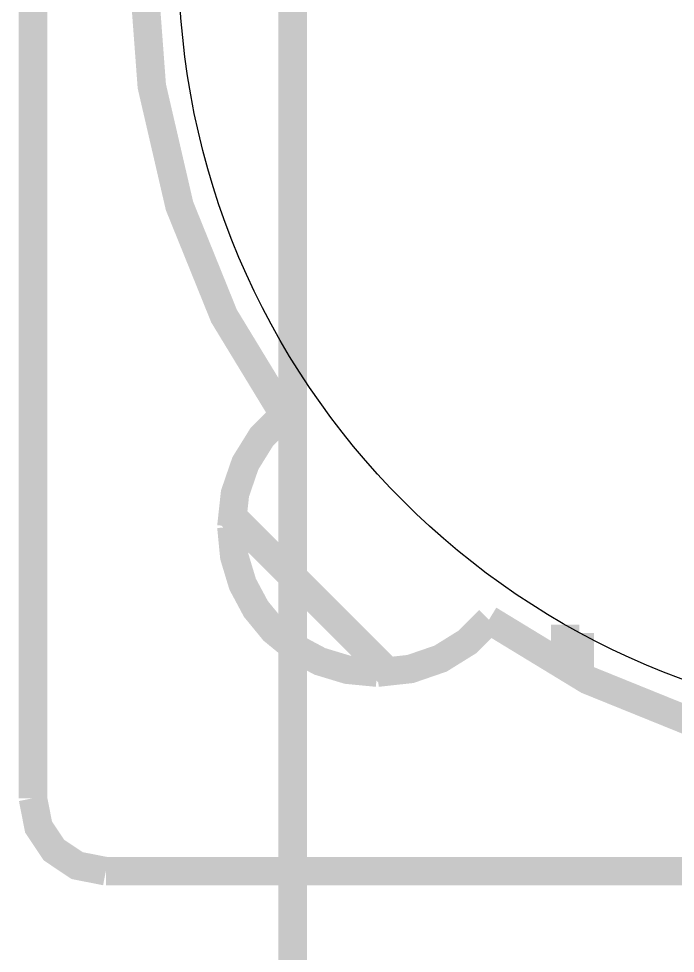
# Model space of a CAD drawing. Header units: millimetres. Extents: x 123.5 to 144.3, y 105.4 to 121.6.
# Drawn here: x 129.4952 to 129.7993, y 114.1517 to 114.5843 of the extents above; entities that cross this region are included whole.
import ezdxf

# ---------------------------------------------------------------- set-up
doc = ezdxf.new("R2010")
doc.units = ezdxf.units.MM
doc.layers.add('DESC', color=250, linetype='Continuous')

# ---------------------------------------------------------------- blocks, each defined once
blk = doc.blocks.new('muflai2c')
at = {"const_width": 0.008}
for points in [[(147.5938405536471, 112.0930370688082), (147.5938405536471, 109.3371320688082)], [(147.5938405536471, 112.0930370688082), (147.5938405536471, 109.3371320688082)], [(147.5938405536471, 112.0930370688082), (147.5938405536471, 109.3371320688082)], [(147.5209345536471, 111.5682420688082), (147.5209345536471, 111.0973760688082)], [(147.5209345536471, 111.5682420688082), (147.5209345536471, 111.0973760688082)], [(147.5209345536471, 111.5682420688082), (147.5209345536471, 111.0973760688082)], [(147.5914725536471, 111.2049320688082), (147.5745895536471, 111.2326780688082), (147.5620825536471, 111.2635980688082), (147.5543135536471, 111.2971550688082), (147.5516435536471, 111.3328090688082)], [(147.5914725536471, 111.2049320688082), (147.5745895536471, 111.2326780688082), (147.5620825536471, 111.2635980688082), (147.5543135536471, 111.2971550688082), (147.5516435536471, 111.3328090688082)], [(147.5914725536471, 111.2049320688082), (147.5745895536471, 111.2326780688082), (147.5620825536471, 111.2635980688082), (147.5543135536471, 111.2971550688082), (147.5516435536471, 111.3328090688082)], [(147.5913925536471, 111.2050280688082), (147.5852245536471, 111.1988160688082), (147.5805895536471, 111.1913580688082), (147.5776705536471, 111.1828710688082), (147.5766575536471, 111.1735710688082)], [(147.5913925536471, 111.2050280688082), (147.5852245536471, 111.1988160688082), (147.5805895536471, 111.1913580688082), (147.5776705536471, 111.1828710688082), (147.5766575536471, 111.1735710688082)], [(147.5913925536471, 111.2050280688082), (147.5852245536471, 111.1988160688082), (147.5805895536471, 111.1913580688082), (147.5776705536471, 111.1828710688082), (147.5766575536471, 111.1735710688082)], [(147.6206865536471, 111.1327430688082), (147.5767735536471, 111.1766560688082)], [(147.6206865536471, 111.1327430688082), (147.5767735536471, 111.1766560688082)], [(147.6206865536471, 111.1327430688082), (147.5767735536471, 111.1766560688082)], [(147.6176015536471, 111.1326260688082), (147.6092295536471, 111.1334410688082), (147.6014875536471, 111.1357850688082), (147.5945255536471, 111.1395080688082), (147.5884925536471, 111.1444620688082), (147.5835395536471, 111.1504950688082), (147.5798155536471, 111.1574570688082), (147.5774715536471, 111.1651990688082), (147.5766575536471, 111.1735710688082)], [(147.6176015536471, 111.1326260688082), (147.6092295536471, 111.1334410688082), (147.6014875536471, 111.1357850688082), (147.5945255536471, 111.1395080688082), (147.5884925536471, 111.1444620688082), (147.5835395536471, 111.1504950688082), (147.5798155536471, 111.1574570688082), (147.5774715536471, 111.1651990688082), (147.5766575536471, 111.1735710688082)], [(147.6176015536471, 111.1326260688082), (147.6092295536471, 111.1334410688082), (147.6014875536471, 111.1357850688082), (147.5945255536471, 111.1395080688082), (147.5884925536471, 111.1444620688082), (147.5835395536471, 111.1504950688082), (147.5798155536471, 111.1574570688082), (147.5774715536471, 111.1651990688082), (147.5766575536471, 111.1735710688082)], [(147.6176015536471, 111.1326260688082), (147.6269025536471, 111.1336400688082), (147.6353895536471, 111.1365580688082), (147.6428465536471, 111.1411940688082), (147.6490595536471, 111.1473620688082)], [(147.6176015536471, 111.1326260688082), (147.6269025536471, 111.1336400688082), (147.6353895536471, 111.1365580688082), (147.6428465536471, 111.1411940688082), (147.6490595536471, 111.1473620688082)], [(147.6176015536471, 111.1326260688082), (147.6269025536471, 111.1336400688082), (147.6353895536471, 111.1365580688082), (147.6428465536471, 111.1411940688082), (147.6490595536471, 111.1473620688082)], [(147.7768405536471, 111.1076120688082), (147.7411855536471, 111.1102820688082), (147.7076295536471, 111.1180520688082), (147.6767095536471, 111.1305580688082), (147.6489635536471, 111.1474410688082)], [(147.7768405536471, 111.1076120688082), (147.7411855536471, 111.1102820688082), (147.7076295536471, 111.1180520688082), (147.6767095536471, 111.1305580688082), (147.6489635536471, 111.1474410688082)], [(147.7768405536471, 111.1076120688082), (147.7411855536471, 111.1102820688082), (147.7076295536471, 111.1180520688082), (147.6767095536471, 111.1305580688082), (147.6489635536471, 111.1474410688082)], [(147.6703835536471, 111.1460610688082), (147.6703835536471, 111.1343640688082)], [(147.6703835536471, 111.1460610688082), (147.6703835536471, 111.1343640688082)], [(147.6703835536471, 111.1460610688082), (147.6703835536471, 111.1343640688082)], [(147.6744775536471, 111.1322210688082), (147.6744775536471, 111.1437850688082)], [(147.6744775536471, 111.1322210688082), (147.6744775536471, 111.1437850688082)], [(147.6744775536471, 111.1322210688082), (147.6744775536471, 111.1437850688082)], [(147.5414075536471, 111.0769040688082), (147.5333505536471, 111.0784830688082), (147.5268525536471, 111.0828210688082), (147.5225145536471, 111.0893190688082), (147.5209345536471, 111.0973760688082)], [(147.5414075536471, 111.0769040688082), (147.5333505536471, 111.0784830688082), (147.5268525536471, 111.0828210688082), (147.5225145536471, 111.0893190688082), (147.5209345536471, 111.0973760688082)], [(147.5414075536471, 111.0769040688082), (147.5333505536471, 111.0784830688082), (147.5268525536471, 111.0828210688082), (147.5225145536471, 111.0893190688082), (147.5209345536471, 111.0973760688082)], [(147.5414075536471, 111.0769040688082), (148.0122735536471, 111.0769040688082)], [(147.5414075536471, 111.0769040688082), (148.0122735536471, 111.0769040688082)], [(147.5414075536471, 111.0769040688082), (148.0122735536471, 111.0769040688082)]]:
    blk.add_lwpolyline(points, dxfattribs=at)
blk.add_circle((147.7768405536471, 111.3328090688082), 0.214961)
blk.add_circle((147.7768405536471, 111.3328090688082), 0.214961)
blk.add_circle((147.7768405536471, 111.3328090688082), 0.214961)

msp = doc.modelspace()

# ---------------------------------------------------------------- block references
at = {"layer": 'DESC', "xscale": 1.65, "yscale": 1.65, "zscale": 1.65}
msp.add_blockref('muflai2c', (-113.9077915119298, -69.08723321336484), dxfattribs=at)

doc.saveas('drawing.dxf')
